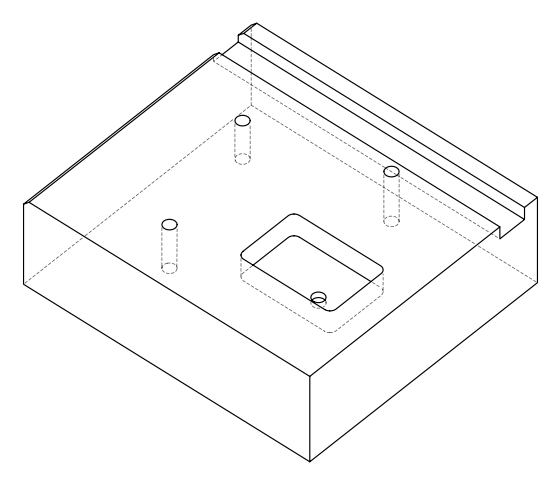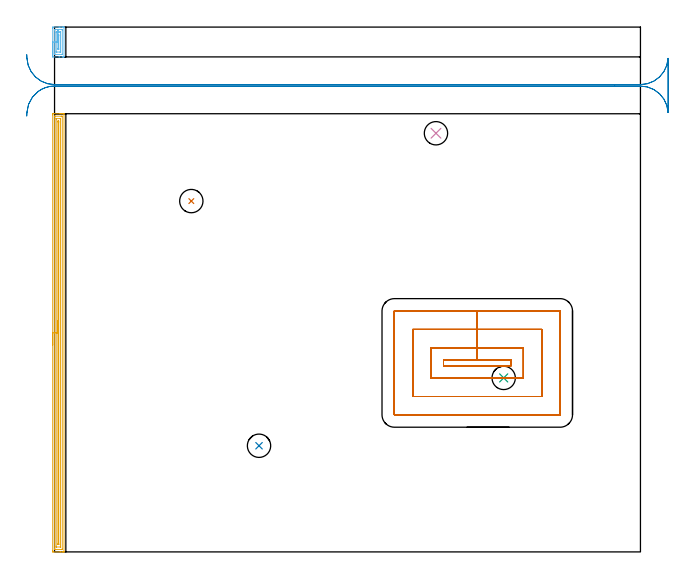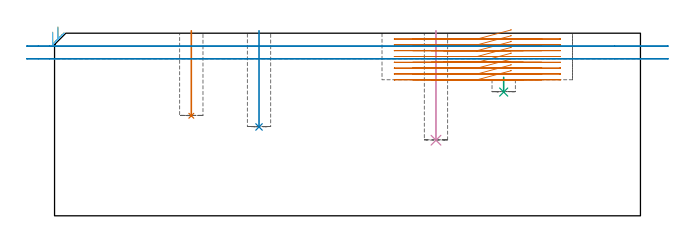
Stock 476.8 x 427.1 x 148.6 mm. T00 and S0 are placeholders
(PLAN: 8 operations, 3 tool changes, 37.8 min)
(1 INDEXABLE_INSERT_DRILL_BLIND_HOLE_FROM_SOLID | STEP1POCKET | NXT0302_009 | 0.28 min | 18949 mm3)
(2 INDEXABLE_INSERT_DRILL_BLIND_HOLE_FROM_SOLID_1 | STEP1POCKET_1 | NXT0302_009 | 0.31 min | 21527 mm3)
(3 INDEXABLE_INSERT_DRILL_BLIND_HOLE_FROM_SOLID_2 | STEP1POCKET_2 | NXT0302_009 | 0.06 min | 13491 mm3)
(4 INDEXABLE_INSERT_DRILL_BLIND_HOLE_FROM_SOLID_3 | STEP1POCKET_3 | NXT0302_009 | 0.36 min | 24582 mm3)
(5 AREA_MILL | FG_CHAMFER_SURFACE | UGT0205_001 | 11.59 min | 15332 mm3)
(6 AREA_MILL_1 | FG_CHAMFER_SURFACE_1 | UGT0205_001 | 0.96 min | 1268 mm3)
(7 MILL_RECTANGULAR_POCKET | POCKET_RECTANGULAR_STRAIGHT | UGT0201_094 | Follow Part, ap 5, ae 75% | 18.88 min | 600545 mm3)
(8 MILL_RECTANGULAR_SLOT | SLOT_RECTANGULAR | UGT0201_009 | Follow Part, ap 11.25, ae 75% | 5.32 min | 460086 mm3)
(TOOL NXT0302_009 | Index. Insert Drill 19mm [880-D1900L25-05] | D19 PA176 FL95 Z2)
(TOOL UGT0205_001 | Chamfer Mill 20 x 3 x 45 deg. | D20 FL50 Z2)
(TOOL UGT0201_094 | End mill 20 mm | D20 FL38 Z4)
(TOOL UGT0201_009 | End Mill 45 mm | D45 FL63 Z6)
(OP 1 INDEXABLE_INSERT_DRILL_BLIND_HOLE_FROM_SOLID)
G17 G21 G94 G90
T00 M6
G54
G17 G0 G90 X111.3 Y285.5 S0 M3
G43 Z158.6 H1
G94 G81 G98 Z81.4 F250. R150.6
G80
M5
M2
(OP 2 INDEXABLE_INSERT_DRILL_BLIND_HOLE_FROM_SOLID_1)
G17 G21 G94 G90
T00 M6
G54
G17 G0 G90 X166.4 Y86.4 S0 M3
G43 Z158.6 H1
G94 G81 G98 Z72.3 F250. R150.6
G80
M5
M2
(OP 3 INDEXABLE_INSERT_DRILL_BLIND_HOLE_FROM_SOLID_2)
G17 G21 G94 G90
T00 M6
G54
G17 G0 G90 X365.5 Y141.6 S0 M3
G43 Z158.6 H1
G94 G81 G98 Z100.7 F250. R112.7
G80
M5
M2
(OP 4 INDEXABLE_INSERT_DRILL_BLIND_HOLE_FROM_SOLID_3)
G17 G21 G94 G90
T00 M6
G54
G17 G0 G90 X310.4 Y340.7 S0 M3
G43 Z158.6 H1
G94 G81 G98 Z61.5 F250. R150.6
G80
M5
M2
(OP 5 AREA_MILL)
G17 G21 G94 G90
T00 M6
G54
G17 G0 G90 X-1.5 Y168.3 S1061 M3
G43 Z158.6 H0
Z149.4
G94 G1 Y168.338 Z148.528 F250.
Y168.452 Z147.664
Y168.641 Z146.812
Y168.903 Z145.98
Y169.237 Z145.174
Y169.64 Z144.4
Y170.108 Z143.664
Y170.64 Z142.972
Y171.229 Z142.329
Y171.872 Z141.74
Y172.564 Z141.208
Y173.3 Z140.74
Y174.074 Z140.337
Y174.88 Z140.003
Y175.712 Z139.741
Y176.563 Z139.552
Y177.428 Z139.438
Y178.3 Z139.4
Y355.686
X-1.499 Y355.988 Z139.401
X-1.494 Y356.572 Z139.404
X-1.492 Y356.593 Z139.406
X-0.911 Y356.597 Z139.986
X-0.3 Y356.6 Z140.597
X4.437 Z145.331
X4.998 Z145.895
X5.328 Z146.224
X5.89 Z146.786
X6.22 Z147.115
X6.88 Z147.779
X7.264 Z148.163
X7.649 Y356.593 Z148.541
X7.697 Y356.59 Z148.588
X7.7 Y356.434 Z148.6
Y0.165
X7.697 Y0.01 Z148.588
X7.649 Y0.007 Z148.541
X7.264 Y0. Z148.163
X6.88 Z147.779
X6.22 Z147.115
X4.998 Z145.895
X4.437 Z145.331
X-0.911 Y0.001 Z139.986
X-1.156 Y0.002 Z139.741
X-1.492 Y0.007 Z139.406
X-1.493 Y0.028 Z139.404
X-1.498 Y0.612 Z139.402
X-1.5 Y1.202 Z139.4
Y178.3
X-0.086 Z140.814
X-0.085 Y354.335 Z140.815
X-0.083 Y354.468 Z140.817
X-0.079 Y354.555 Z140.821
X-0.075 Y354.592 Z140.825
X-0.068 Y354.593 Z140.832
X-0.02 Y354.596 Z140.88
X0.475 Y354.6 Z141.375
X5.328 Z146.228
X5.824 Y354.598 Z146.724
X6.22 Y354.592 Z147.12
X6.27 Y354.59 Z147.17
X6.279 Y354.401 Z147.179
X6.284 Y354.269 Z147.184
X6.285 Y354.202 Z147.185
Y2.265
X6.283 Y2.132 Z147.183
X6.279 Y2.045 Z147.179
X6.275 Y2.008 Z147.175
X6.268 Y2.007 Z147.168
X6.22 Y2.004 Z147.12
X5.725 Y2. Z146.625
X0.872 Z141.772
X0.376 Y2.001 Z141.276
X-0.02 Y2.008 Z140.88
X-0.07 Y2.01 Z140.83
X-0.079 Y2.199 Z140.821
X-0.084 Y2.331 Z140.816
X-0.085 Y2.398 Z140.815
X-0.086 Y178.3 Z140.814
X1.328 Z142.228
X1.329 Y352.417 Z142.229
X1.33 Y352.525 Z142.23
X1.333 Y352.578 Z142.233
X1.334 Y352.585 Z142.234
X1.346 Y352.59 Z142.246
X1.397 Y352.595 Z142.297
X1.581 Y352.599 Z142.481
X4.62 Z145.52
X4.742 Y352.598 Z145.642
X4.839 Y352.593 Z145.739
X4.866 Y352.59 Z145.766
X4.867 Y352.585 Z145.767
X4.869 Y352.562 Z145.769
X4.871 Y352.417 Z145.771
Y4.183
X4.87 Y4.075 Z145.77
X4.867 Y4.022 Z145.767
X4.866 Y4.015 Z145.766
X4.854 Y4.01 Z145.754
X4.803 Y4.005 Z145.703
X4.619 Y4.001 Z145.519
X1.58 Z142.48
X1.458 Y4.002 Z142.358
X1.361 Y4.007 Z142.261
X1.335 Y4.01 Z142.235
X1.333 Y4.015 Z142.233
X1.331 Y4.038 Z142.231
X1.329 Y4.183 Z142.229
X1.328 Y178.3 Z142.228
X2.743 Z143.643
Y349.826
X2.748 Y350.537 Z143.648
X2.749 Y350.584 Z143.649
X2.789 Y350.59 Z143.689
X2.893 Y350.594 Z143.793
X3.1 Y350.597 Z144.
X3.307 Y350.594 Z144.207
X3.41 Y350.59 Z144.31
X3.45 Y350.584 Z144.35
X3.457 Y349.738 Z144.357
Y6.862
X3.455 Y6.146 Z144.355
X3.453 Y6.061 Z144.353
X3.451 Y6.016 Z144.351
X3.41 Y6.01 Z144.31
X3.307 Y6.006 Z144.207
X3.1 Y6.003 Z144.
X2.893 Y6.006 Z143.793
X2.79 Y6.01 Z143.69
X2.749 Y6.016 Z143.649
X2.743 Y6.862 Z143.643
Y178.3
Y179.172 Z143.681
Y180.036 Z143.795
Y180.888 Z143.983
Y181.72 Z144.246
Y182.526 Z144.58
Y183.3 Z144.982
Y184.036 Z145.451
Y184.728 Z145.982
Y185.371 Z146.572
Y185.96 Z147.215
Y186.491 Z147.907
Y186.96 Z148.643
Y187.363 Z149.416
Y187.697 Z150.222
Y187.959 Z151.054
Y188.148 Z151.906
Y188.262 Z152.771
Y188.3 Z153.643
G0 Z158.6
M5
M2
(OP 6 AREA_MILL_1)
G17 G21 G94 G90
T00 M6
G54
G17 G0 G90 X-1.5 Y404.95 S1061 M3
G43 Z158.6 H0
Z149.4
G94 G1 Y404.988 Z148.528 F250.
Y405.102 Z147.664
Y405.291 Z146.812
Y405.553 Z145.98
Y405.887 Z145.174
Y406.29 Z144.4
Y406.758 Z143.664
Y407.289 Z142.972
Y407.879 Z142.329
Y408.522 Z141.74
Y409.214 Z141.208
Y409.95 Z140.74
Y410.724 Z140.337
Y411.53 Z140.003
Y412.362 Z139.741
Y413.213 Z139.552
Y414.078 Z139.438
Y414.95 Z139.4
Y426.223
X-1.498 Y426.524 Z139.402
X-1.491 Y427.093 Z139.405
X-1.484 Y427.096 Z139.413
X-0.911 Y427.1 Z139.986
X3.546 Z144.44
X4.176 Z145.073
X4.437 Z145.334
X6.22 Z147.115
X6.742 Z147.641
X7.111 Z148.01
X7.355 Z148.254
X7.66 Y427.093 Z148.552
X7.697 Y427.09 Z148.589
X7.7 Y426.969 Z148.6
Y402.93
X7.697 Y402.81 Z148.588
X7.66 Y402.807 Z148.552
X7.355 Y402.8 Z148.253
X6.742 Z147.641
X6.22 Z147.115
X4.176 Z145.073
X3.546 Z144.44
X-1.156 Y402.801 Z139.74
X-1.484 Y402.803 Z139.413
X-1.491 Y402.807 Z139.406
X-1.497 Y403.376 Z139.403
X-1.5 Y403.964 Z139.4
Y414.95
X-0.086 Z140.814
Y424.81
X-0.079 Y425.088 Z140.821
X-0.063 Y425.091 Z140.837
X-0.02 Y425.094 Z140.88
X0.515 Y425.1 Z141.415
X5.863 Z146.763
X6.22 Y425.096 Z147.12
X6.269 Y425.093 Z147.169
X6.279 Y425.091 Z147.179
X6.282 Y425.03 Z147.182
X6.284 Y424.942 Z147.184
X6.286 Y424.81 Z147.186
Y424.744
Y405.09
X6.279 Y404.812 Z147.179
X6.263 Y404.809 Z147.163
X6.22 Y404.806 Z147.12
X5.684 Y404.801 Z146.584
X0.337 Y404.8 Z141.237
X-0.02 Y404.804 Z140.88
X-0.069 Y404.807 Z140.831
X-0.079 Y404.809 Z140.821
X-0.082 Y404.87 Z140.818
X-0.084 Y404.958 Z140.816
X-0.086 Y405.223 Z140.814
Y414.95
X1.328 Z142.228
X1.329 Y422.506 Z142.229
X1.331 Y422.963 Z142.231
X1.333 Y423.07 Z142.233
X1.335 Y423.089 Z142.235
X1.397 Y423.093 Z142.297
X1.489 Y423.097 Z142.389
X1.626 Y423.1 Z142.526
X1.763 Z142.663
X4.3 Z145.2
X4.437 Y423.099 Z145.337
X4.574 Y423.098 Z145.474
X4.848 Y423.09 Z145.748
X4.866 Y423.087 Z145.766
X4.868 Y423.083 Z145.768
X4.87 Y423.063 Z145.77
X4.871 Y423.025 Z145.771
Y422.963
Y407.394
X4.869 Y406.937 Z145.769
X4.866 Y406.83 Z145.766
X4.865 Y406.811 Z145.765
X4.802 Y406.807 Z145.702
X4.711 Y406.803 Z145.611
X4.574 Y406.8 Z145.474
X4.437 Z145.337
X1.9 Z142.8
X1.763 Y406.801 Z142.663
X1.626 Y406.802 Z142.526
X1.352 Y406.81 Z142.252
X1.334 Y406.813 Z142.234
X1.332 Y406.817 Z142.232
X1.33 Y406.837 Z142.23
X1.329 Y406.875 Z142.229
X1.328 Y406.937 Z142.228
Y414.95
X2.743 Z143.643
Y420.38
X2.75 Y421.087 Z143.65
X3.45 Y421.084 Z144.35
X3.457 Y420.381 Z144.357
Y420.292
Y409.608
X3.452 Y408.894 Z144.352
X3.45 Y408.813 Z144.35
X2.75 Y408.816 Z143.65
X2.743 Y409.519 Z143.643
Y409.608
Y414.95
Y415.821 Z143.681
Y416.686 Z143.795
Y417.538 Z143.983
Y418.37 Z144.246
Y419.176 Z144.58
Y419.95 Z144.982
Y420.686 Z145.451
Y421.378 Z145.982
Y422.021 Z146.572
Y422.61 Z147.215
Y423.141 Z147.907
Y423.61 Z148.643
Y424.013 Z149.416
Y424.347 Z150.222
Y424.609 Z151.054
Y424.798 Z151.906
Y424.912 Z152.771
Y424.95 Z153.643
G0 Z158.6
M5
M2
(OP 7 MILL_RECTANGULAR_POCKET)
G17 G21 G94 G90
T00 M6
G54
G17 G0 G90 X371.5 Y154.723 S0 M3
G43 Z158.6 H0
Z151.6
G94 G1 Y156.1 Z151.231 F250.
X344. Z143.862
X316.5 F500.
Y151.5
X371.5
Y156.1
X344.
Y166.1
X306.5
Y141.5
X381.5
Y166.1
X344.
Y181.1
X291.5
Y126.5
X396.5
Y181.1
X344.
Y196.1
X276.6
X276.545 Y196.095
X276.505 Y196.055
X276.5 Y196.
Y111.6
X276.505 Y111.545
X276.545 Y111.505
X276.6 Y111.5
X411.4
X411.455 Y111.505
X411.495 Y111.545
X411.5 Y111.6
Y196.
X411.495 Y196.055
X411.455 Y196.095
X411.4 Y196.1
X344.
X343.
G0 X371.5 Y154.723 Z146.862
G1 Y156.1 Z146.494 F250.
X344. Z139.125
X316.5 F500.
Y151.5
X371.5
Y156.1
X344.
Y166.1
X306.5
Y141.5
X381.5
Y166.1
X344.
Y181.1
X291.5
Y126.5
X396.5
Y181.1
X344.
Y196.1
X276.6
X276.545 Y196.095
X276.505 Y196.055
X276.5 Y196.
Y111.6
X276.505 Y111.545
X276.545 Y111.505
X276.6 Y111.5
X411.4
X411.455 Y111.505
X411.495 Y111.545
X411.5 Y111.6
Y196.
X411.495 Y196.055
X411.455 Y196.095
X411.4 Y196.1
X344.
X343.
G0 X371.5 Y154.723 Z142.125
G1 Y156.1 Z141.756 F250.
X344. Z134.387
X316.5 F500.
Y151.5
X371.5
Y156.1
X344.
Y166.1
X306.5
Y141.5
X381.5
Y166.1
X344.
Y181.1
X291.5
Y126.5
X396.5
Y181.1
X344.
Y196.1
X276.6
X276.545 Y196.095
X276.505 Y196.055
X276.5 Y196.
Y111.6
X276.505 Y111.545
X276.545 Y111.505
X276.6 Y111.5
X411.4
X411.455 Y111.505
X411.495 Y111.545
X411.5 Y111.6
Y196.
X411.495 Y196.055
X411.455 Y196.095
X411.4 Y196.1
X344.
X343.
G0 X371.5 Y154.723 Z137.387
G1 Y156.1 Z137.019 F250.
X344. Z129.65
X316.5 F500.
Y151.5
X371.5
Y156.1
X344.
Y166.1
X306.5
Y141.5
X381.5
Y166.1
X344.
Y181.1
X291.5
Y126.5
X396.5
Y181.1
X344.
Y196.1
X276.6
X276.545 Y196.095
X276.505 Y196.055
X276.5 Y196.
Y111.6
X276.505 Y111.545
X276.545 Y111.505
X276.6 Y111.5
X411.4
X411.455 Y111.505
X411.495 Y111.545
X411.5 Y111.6
Y196.
X411.495 Y196.055
X411.455 Y196.095
X411.4 Y196.1
X344.
X343.
G0 X371.5 Y154.723 Z132.65
G1 Y156.1 Z132.281 F250.
X344. Z124.912
X316.5 F500.
Y151.5
X371.5
Y156.1
X344.
Y166.1
X306.5
Y141.5
X381.5
Y166.1
X344.
Y181.1
X291.5
Y126.5
X396.5
Y181.1
X344.
Y196.1
X276.6
X276.545 Y196.095
X276.505 Y196.055
X276.5 Y196.
Y111.6
X276.505 Y111.545
X276.545 Y111.505
X276.6 Y111.5
X411.4
X411.455 Y111.505
X411.495 Y111.545
X411.5 Y111.6
Y196.
X411.495 Y196.055
X411.455 Y196.095
X411.4 Y196.1
X344.
X343.
G0 X371.5 Y154.723 Z127.912
G1 Y156.1 Z127.544 F250.
X344. Z120.175
X316.5 F500.
Y151.5
X371.5
Y156.1
X344.
Y166.1
X306.5
Y141.5
X381.5
Y166.1
X344.
Y181.1
X291.5
Y126.5
X396.5
Y181.1
X344.
Y196.1
X276.6
X276.545 Y196.095
X276.505 Y196.055
X276.5 Y196.
Y111.6
X276.505 Y111.545
X276.545 Y111.505
X276.6 Y111.5
X411.4
X411.455 Y111.505
X411.495 Y111.545
X411.5 Y111.6
Y196.
X411.495 Y196.055
X411.455 Y196.095
X411.4 Y196.1
X344.
X343.
G0 X371.5 Y154.723 Z123.175
G1 Y156.1 Z122.806 F250.
X344. Z115.437
X316.5 F500.
Y151.5
X371.5
Y156.1
X344.
Y166.1
X306.5
Y141.5
X381.5
Y166.1
X344.
Y181.1
X291.5
Y126.5
X396.5
Y181.1
X344.
Y196.1
X276.6
X276.545 Y196.095
X276.505 Y196.055
X276.5 Y196.
Y111.6
X276.505 Y111.545
X276.545 Y111.505
X276.6 Y111.5
X411.4
X411.455 Y111.505
X411.495 Y111.545
X411.5 Y111.6
Y196.
X411.495 Y196.055
X411.455 Y196.095
X411.4 Y196.1
X344.
X343.
G0 X371.5 Y154.723 Z118.437
G1 Y156.1 Z118.069 F250.
X344. Z110.7
X316.5 F500.
Y151.5
X371.5
Y156.1
X344.
Y166.1
X306.5
Y141.5
X381.5
Y166.1
X344.
Y181.1
X291.5
Y126.5
X396.5
Y181.1
X344.
Y196.1
X276.6
X276.545 Y196.095
X276.505 Y196.055
X276.5 Y196.
Y111.6
X276.505 Y111.545
X276.545 Y111.505
X276.6 Y111.5
X411.4
X411.455 Y111.505
X411.495 Y111.545
X411.5 Y111.6
Y196.
X411.495 Y196.055
X411.455 Y196.095
X411.4 Y196.1
X344.
X343.
G0 Z158.6
M5
M2
(OP 8 MILL_RECTANGULAR_SLOT)
G17 G21 G94 G90
T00 M6
G54
G17 G0 G90 X-22.625 Y354.765 S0 M3
G43 Z158.6 H0
Z138.15
G94 G1 X-22.47 Y357.761 F250.
G2 X-13.261 Y374.777 R22.5 F500.
X-4.157 Y378.713 R22.5 F441.
X0. Y379.1 R22.5 F365.
G1 X455.819
X476.8 F500.
G2 X499.27 Y357.762 R22.5
G1 X499.3
Y401.638
X499.27
G2 X476.8 Y380.3 R22.5
G1 X0.
G2 X-22.47 Y401.639 R22.5
G1 X-22.625 Y404.635 F250.
G0 Y354.765 Z127.7
G1 X-22.47 Y357.761
G2 X-13.261 Y374.777 R22.5 F500.
X-4.157 Y378.713 R22.5 F422.
X0. Y379.1 R22.5 F356.
G1 X455.819
X476.8 F500.
G2 X499.27 Y357.762 R22.5
G1 X499.3
Y401.638
X499.27
G2 X476.8 Y380.3 R22.5
G1 X0.
G2 X-22.47 Y401.639 R22.5
G1 X-22.625 Y404.635 F250.
G0 Z158.6
M5
M2
